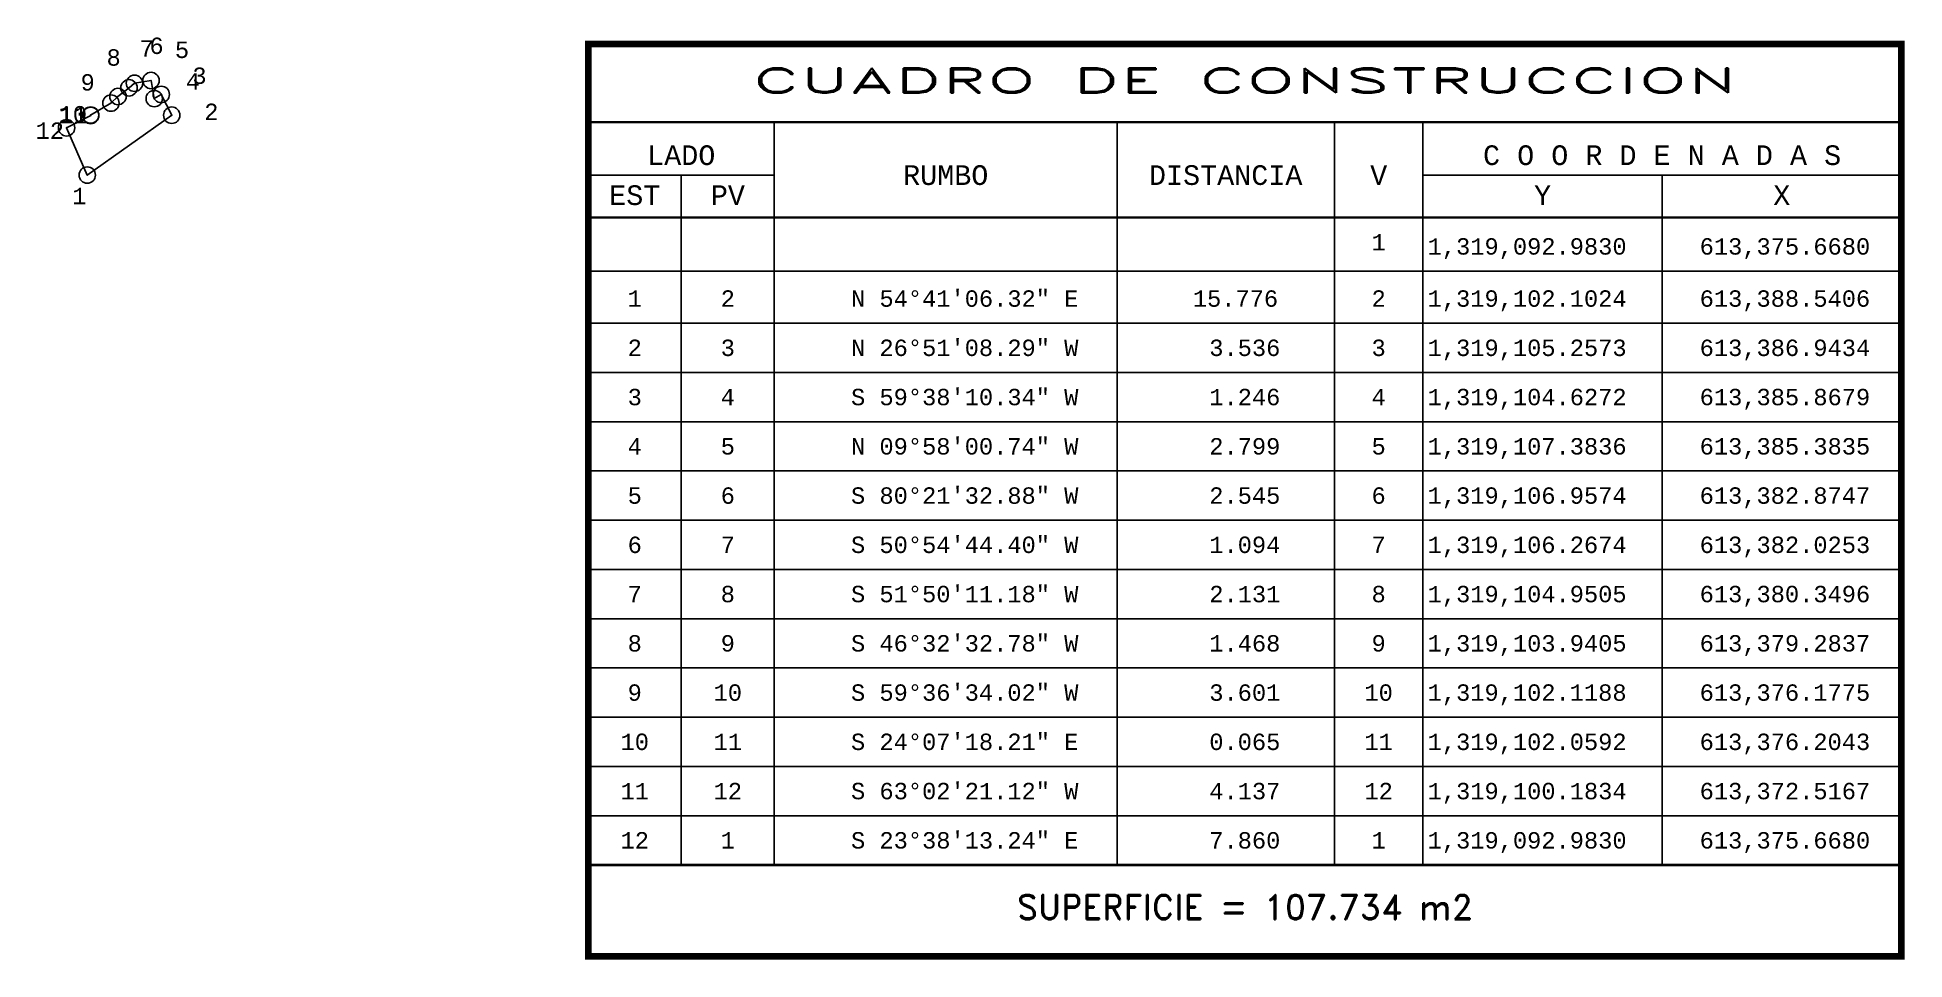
# Model space of a CAD drawing. Header units: millimetres. Extents: x 613368 to 613652, y 1318974 to 1319114.
import ezdxf
from ezdxf.enums import TextEntityAlignment as Align

# ---------------------------------------------------------------- set-up
doc = ezdxf.new("R2010")
doc.units = ezdxf.units.MM
doc.header["$PDMODE"] = 32
doc.header["$PDSIZE"] = 2.5
for name, color, linetype in [('CVL_CUADCON', 1, 'Continuous'), ('CVL_CUADCON_LIN', 8, 'Continuous'), ('CVL_CUADCON_TIT', 1, 'Continuous'), ('CVL_CUADCON_TX', 2, 'Continuous'), ('CVL_PUNTO', 2, 'Continuous'), ('CVL_PUNTO_NUM', 2, 'Continuous')]:
    doc.layers.add(name, color=color, linetype=linetype)
doc.styles.add('HUECA1', font='hueca1.shx')
doc.styles.add('MONOTXT4', font='monotxt4.shx')

msp = doc.modelspace()

# ---------------------------------------------------------------- linework, layer by layer
at = {"color": 3}
msp.add_lwpolyline([(613375.67, 1319092.98), (613388.54, 1319102.1), (613386.94, 1319105.26), (613385.87, 1319104.63), (613385.38, 1319107.38), (613382.87, 1319106.96), (613382.03, 1319106.27), (613380.35, 1319104.95), (613379.28, 1319103.94), (613376.18, 1319102.12), (613376.2, 1319102.06), (613372.52, 1319100.18)], close=True, dxfattribs=at)
at = {"layer": 'CVL_CUADCON', "color": 1, "linetype": 'Continuous', "const_width": 1, "flags": 128}
msp.add_lwpolyline([(613451.97, 1319112.93), (613651.9, 1319112.93), (613651.9, 1318974.01), (613451.97, 1318974.01)], close=True, dxfattribs=at)
at = {"layer": 'CVL_CUADCON', "color": 1, "linetype": 'Continuous', "const_width": 0.375, "flags": 128}
for points in [[(613451.97, 1319101.05), (613651.9, 1319101.05)], [(613451.97, 1319086.51), (613651.9, 1319086.51)], [(613451.97, 1318987.93), (613651.9, 1318987.93)]]:
    msp.add_lwpolyline(points, dxfattribs=at)
at = {"layer": 'CVL_CUADCON_LIN', "color": 8, "linetype": 'Continuous'}
for p, q in [((613480.29, 1319101.05), (613480.29, 1318987.93)), ((613532.47, 1319101.05), (613532.47, 1318987.93)), ((613565.58, 1319101.05), (613565.58, 1318987.93)), ((613579.04, 1319101.05), (613579.04, 1318987.93)), ((613451.97, 1319092.98), (613480.29, 1319092.98)), ((613466.12, 1319092.98), (613466.12, 1318987.93)), ((613579.04, 1319092.98), (613651.9, 1319092.98)), ((613615.47, 1319092.98), (613615.47, 1318987.93)), ((613451.97, 1319078.37), (613651.9, 1319078.37)), ((613451.97, 1319070.43), (613651.9, 1319070.43)), ((613451.97, 1319062.93), (613651.9, 1319062.93)), ((613451.97, 1319055.43), (613651.9, 1319055.43)), ((613451.97, 1319047.93), (613651.9, 1319047.93)), ((613451.97, 1319040.43), (613651.9, 1319040.43)), ((613451.97, 1319032.93), (613651.9, 1319032.93)), ((613451.97, 1319025.43), (613651.9, 1319025.43)), ((613451.97, 1319017.93), (613651.9, 1319017.93)), ((613451.97, 1319010.43), (613651.9, 1319010.43)), ((613451.97, 1319002.93), (613651.9, 1319002.93)), ((613451.97, 1318995.43), (613651.9, 1318995.43)), ((613451.97, 1318987.93), (613651.9, 1318987.93))]:
    msp.add_line(p, q, dxfattribs=at)
at = {"layer": 'CVL_PUNTO', "color": 2}
for p in [(613382.03, 1319106.27), (613382.87, 1319106.96), (613385.38, 1319107.38), (613386.94, 1319105.26), (613379.28, 1319103.94), (613380.35, 1319104.95), (613385.87, 1319104.63), (613372.52, 1319100.18), (613376.18, 1319102.12), (613376.2, 1319102.06), (613388.54, 1319102.1), (613375.67, 1319092.98)]:
    msp.add_point(p, dxfattribs=at)

# ---------------------------------------------------------------- texts
at = {"layer": 'CVL_CUADCON_TIT', "color": 1, "style": 'HUECA1', "width": 1.758658}
msp.add_text('CUADRO DE CONSTRUCCION', height=3.75, dxfattribs=at).set_placement((613476.97, 1319105.5), (613626.9, 1319105.5), align=Align.FIT)
at = {"layer": 'CVL_CUADCON_TIT', "color": 1, "style": 'MONOTXT4'}
for s, p in [('LADO', (613466.12, 1319094.51)), ('C O O R D E N A D A S', (613615.47, 1319094.51)), ('EST', (613459.04, 1319088.42)), ('PV', (613473.22, 1319088.42)), ('Y', (613597.27, 1319088.42)), ('X', (613633.69, 1319088.42))]:
    msp.add_text(s, height=3, dxfattribs=at).set_placement(p, align=Align.CENTER)
at = {"layer": 'CVL_CUADCON_TIT', "color": 1}
for s, height, style, p in [('RUMBO', 3, 'MONOTXT4', (613506.39, 1319092.98)), ('DISTANCIA', 3, 'MONOTXT4', (613549.02, 1319092.98)), ('V', 3, 'MONOTXT4', (613572.32, 1319092.98)), ('SUPERFICIE = 107.734 m2', 3.75, 'HUECA1', (613551.94, 1318981.51))]:
    msp.add_text(s, height=height, dxfattribs=dict(at, style=style)).set_placement(p, align=Align.MIDDLE)
at = {"layer": 'CVL_CUADCON_TX', "color": 2, "style": 'MONOTXT4'}
for s, p in [('1', (613572.31, 1319081.5)), ('1', (613459.04, 1319072.93)), ('2', (613473.21, 1319072.93)), ('2', (613572.31, 1319072.93)), ('2', (613459.04, 1319065.43)), ('3', (613473.21, 1319065.43)), ('3', (613572.31, 1319065.43)), ('3', (613459.04, 1319057.93)), ('4', (613473.21, 1319057.93)), ('4', (613572.31, 1319057.93)), ('4', (613459.04, 1319050.43)), ('5', (613473.21, 1319050.43)), ('5', (613572.31, 1319050.43)), ('5', (613459.04, 1319042.93)), ('6', (613473.21, 1319042.93)), ('6', (613572.31, 1319042.93)), ('6', (613459.04, 1319035.43)), ('7', (613473.21, 1319035.43)), ('7', (613572.31, 1319035.43)), ('7', (613459.04, 1319027.93)), ('8', (613473.21, 1319027.93)), ('8', (613572.31, 1319027.93)), ('8', (613459.04, 1319020.43)), ('9', (613473.21, 1319020.43)), ('9', (613572.31, 1319020.43)), ('9', (613459.04, 1319012.93)), ('10', (613473.21, 1319012.93)), ('10', (613572.31, 1319012.93)), ('10', (613459.04, 1319005.43)), ('11', (613473.21, 1319005.43)), ('11', (613572.31, 1319005.43)), ('11', (613459.04, 1318997.93)), ('12', (613473.21, 1318997.93)), ('12', (613572.31, 1318997.93)), ('12', (613459.04, 1318990.43)), ('1', (613473.21, 1318990.43)), ('1', (613572.31, 1318990.43))]:
    msp.add_text(s, height=2.5, dxfattribs=at).set_placement(p, align=Align.CENTER)
for s, p in [('1,319,092.9830', (613579.77, 1319080.87)), ('613,375.6680', (613621.19, 1319080.87)), ('N 54%%d41\'06.32" E', (613491.97, 1319072.93)), ('15.776', (613544.02, 1319072.93)), ('1,319,102.1024', (613579.77, 1319072.93)), ('613,388.5406', (613621.19, 1319072.93)), ('N 26%%d51\'08.29" W', (613491.97, 1319065.43)), ('3.536', (613546.52, 1319065.43)), ('1,319,105.2573', (613579.77, 1319065.43)), ('613,386.9434', (613621.19, 1319065.43)), ('S 59%%d38\'10.34" W', (613491.97, 1319057.93)), ('1.246', (613546.52, 1319057.93)), ('1,319,104.6272', (613579.77, 1319057.93)), ('613,385.8679', (613621.19, 1319057.93)), ('N 09%%d58\'00.74" W', (613491.97, 1319050.43)), ('2.799', (613546.52, 1319050.43)), ('1,319,107.3836', (613579.77, 1319050.43)), ('613,385.3835', (613621.19, 1319050.43)), ('S 80%%d21\'32.88" W', (613491.97, 1319042.93)), ('2.545', (613546.52, 1319042.93)), ('1,319,106.9574', (613579.77, 1319042.93)), ('613,382.8747', (613621.19, 1319042.93)), ('S 50%%d54\'44.40" W', (613491.97, 1319035.43)), ('1.094', (613546.52, 1319035.43)), ('1,319,106.2674', (613579.77, 1319035.43)), ('613,382.0253', (613621.19, 1319035.43)), ('S 51%%d50\'11.18" W', (613491.97, 1319027.93)), ('2.131', (613546.52, 1319027.93)), ('1,319,104.9505', (613579.77, 1319027.93)), ('613,380.3496', (613621.19, 1319027.93)), ('S 46%%d32\'32.78" W', (613491.97, 1319020.43)), ('1.468', (613546.52, 1319020.43)), ('1,319,103.9405', (613579.77, 1319020.43)), ('613,379.2837', (613621.19, 1319020.43)), ('S 59%%d36\'34.02" W', (613491.97, 1319012.93)), ('3.601', (613546.52, 1319012.93)), ('1,319,102.1188', (613579.77, 1319012.93)), ('613,376.1775', (613621.19, 1319012.93)), ('S 24%%d07\'18.21" E', (613491.97, 1319005.43)), ('0.065', (613546.52, 1319005.43)), ('1,319,102.0592', (613579.77, 1319005.43)), ('613,376.2043', (613621.19, 1319005.43)), ('S 63%%d02\'21.12" W', (613491.97, 1318997.93)), ('4.137', (613546.52, 1318997.93)), ('1,319,100.1834', (613579.77, 1318997.93)), ('613,372.5167', (613621.19, 1318997.93)), ('S 23%%d38\'13.24" E', (613491.97, 1318990.43)), ('7.860', (613546.52, 1318990.43)), ('1,319,092.9830', (613579.77, 1318990.43)), ('613,375.6680', (613621.19, 1318990.43))]:
    msp.add_text(s, height=2.5, dxfattribs=at).set_placement(p)
at = {"layer": 'CVL_PUNTO_NUM', "color": 2, "style": 'MONOTXT4'}
for s, p in [('7', (613383.65, 1319111)), ('6', (613385.14, 1319111.42)), ('5', (613389.02, 1319110.81)), ('8', (613378.61, 1319109.64)), ('3', (613391.68, 1319106.86)), ('9', (613374.66, 1319105.85)), ('4', (613390.68, 1319106)), ('2', (613393.49, 1319101.36)), ('12', (613367.81, 1319098.49)), ('10', (613371.31, 1319100.99)), ('11', (613371.35, 1319100.86)), ('1', (613373.37, 1319088.54))]:
    msp.add_text(s, height=2.5, dxfattribs=at).set_placement(p)

doc.saveas('drawing.dxf')
